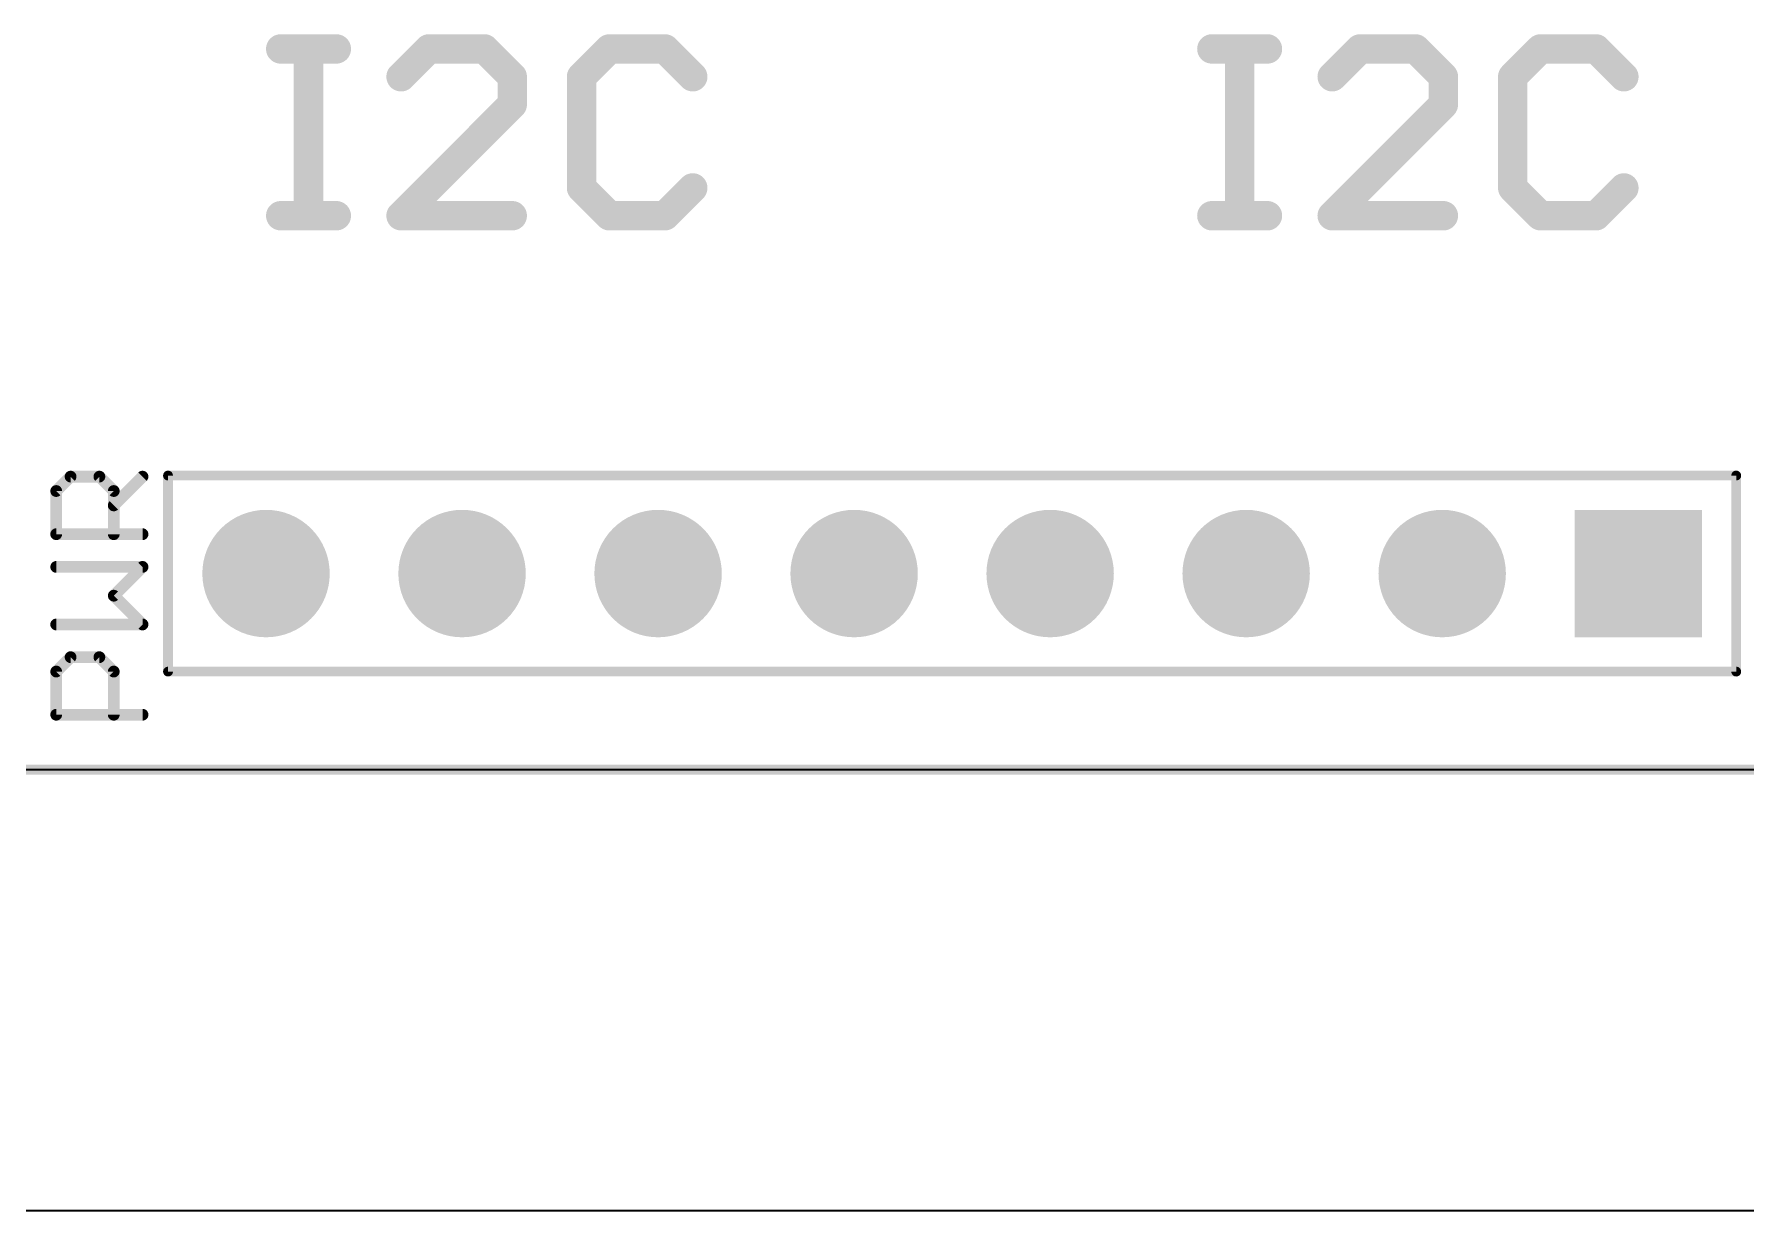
# Model space of a CAD drawing. Extents: x -6 to 140, y -6 to 118.
# Drawn here: x 24.94 to 47.11, y -5.73 to 9.53 of the extents above; entities that cross this region are included whole.
import ezdxf

# ---------------------------------------------------------------- set-up
doc = ezdxf.new("R2010")
doc.units = 0
for name, color, linetype in [('17', 94, 'CONTINUOUS'), ('20', 214, 'CONTINUOUS'), ('21', 251, 'CONTINUOUS'), ('25', 251, 'CONTINUOUS'), ('50', 251, 'CONTINUOUS')]:
    doc.layers.add(name, color=color, linetype=linetype)

# ---------------------------------------------------------------- blocks, each defined once
blk = doc.blocks.new('SQUAREP')
blk.add_solid([(-0.5, -0.5), (0.5, -0.5), (-0.5, 0.5), (0.5, 0.5)])
blk = doc.blocks.new('ROUNDP')
at = {"const_width": 0.5}
blk.add_lwpolyline([(0, -0.25, 1), (0, 0.25, 1), (0, -0.25)], format="xyb", dxfattribs=at)

msp = doc.modelspace()

# ---------------------------------------------------------------- linework, layer by layer
at = {"layer": '20', "const_width": 0.0254}
msp.add_lwpolyline([(1.27, 0), (64.77, 0)], dxfattribs=at)
at = {"layer": '21'}
for points, const_width in [([(28.1305, 9.3363), (28.8508, 9.3363)], 0.381), ([(28.4906, 7.1755), (28.4906, 9.3363)], 0.381), ([(30.0498, 9.3363), (29.6897, 8.9762)], 0.381), ([(30.7701, 9.3363), (30.0498, 9.3363)], 0.381), ([(31.1303, 8.9762), (30.7701, 9.3363)], 0.381), ([(32.3886, 9.3363), (32.0285, 8.9762)], 0.381), ([(33.1089, 9.3363), (32.3886, 9.3363)], 0.381), ([(33.4691, 8.9762), (33.1089, 9.3363)], 0.381), ([(40.1955, 9.3363), (40.9158, 9.3363)], 0.381), ([(40.5556, 7.1755), (40.5556, 9.3363)], 0.381), ([(42.1148, 9.3363), (41.7547, 8.9762)], 0.381), ([(42.8351, 9.3363), (42.1148, 9.3363)], 0.381), ([(43.1953, 8.9762), (42.8351, 9.3363)], 0.381), ([(44.4536, 9.3363), (44.0935, 8.9762)], 0.381), ([(45.1739, 9.3363), (44.4536, 9.3363)], 0.381), ([(45.5341, 8.9762), (45.1739, 9.3363)], 0.381), ([(31.1303, 8.6161), (31.1303, 8.9762)], 0.381), ([(32.0285, 8.9762), (32.0285, 7.5356)], 0.381), ([(43.1953, 8.6161), (43.1953, 8.9762)], 0.381), ([(44.0935, 8.9762), (44.0935, 7.5356)], 0.381), ([(29.6897, 7.1755), (31.1303, 8.6161)], 0.381), ([(41.7547, 7.1755), (43.1953, 8.6161)], 0.381), ([(32.0285, 7.5356), (32.3886, 7.1755)], 0.381), ([(33.1089, 7.1755), (33.4691, 7.5356)], 0.381), ([(44.0935, 7.5356), (44.4536, 7.1755)], 0.381), ([(45.1739, 7.1755), (45.5341, 7.5356)], 0.381), ([(28.1305, 7.1755), (28.8508, 7.1755)], 0.381), ([(31.1303, 7.1755), (29.6897, 7.1755)], 0.381), ([(32.3886, 7.1755), (33.1089, 7.1755)], 0.381), ([(40.1955, 7.1755), (40.9158, 7.1755)], 0.381), ([(43.1953, 7.1755), (41.7547, 7.1755)], 0.381), ([(44.4536, 7.1755), (45.1739, 7.1755)], 0.381), ([(26.67, 3.81), (46.99, 3.81)], 0.127), ([(26.67, 1.27), (26.67, 3.81)], 0.127), ([(46.99, 3.81), (46.99, 1.27)], 0.127), ([(46.99, 1.27), (26.67, 1.27)], 0.127), ([(66.04, 0), (0, 0)], 0.127)]:
    msp.add_lwpolyline(points, dxfattribs=dict(at, const_width=const_width))
for points, const_width in [([(28.1305, 9.4316, 1), (28.1305, 9.2411)], 0.1905), ([(28.5859, 9.3363, 1), (28.3954, 9.3363)], 0.1905), ([(28.8508, 9.2411, 1), (28.8508, 9.4316)], 0.1905), ([(30.0498, 9.4316, 1), (30.0498, 9.2411)], 0.1905), ([(30.1172, 9.269, 1), (29.9825, 9.4037)], 0.1905), ([(30.8375, 9.4037, 1), (30.7028, 9.269)], 0.1905), ([(30.7701, 9.2411, 1), (30.7701, 9.4316)], 0.1905), ([(32.3886, 9.4316, 1), (32.3886, 9.2411)], 0.1905), ([(32.456, 9.269, 1), (32.3213, 9.4037)], 0.1905), ([(33.1763, 9.4037, 1), (33.0416, 9.269)], 0.1905), ([(33.1089, 9.2411, 1), (33.1089, 9.4316)], 0.1905), ([(40.1955, 9.4316, 1), (40.1955, 9.2411)], 0.1905), ([(40.6509, 9.3363, 1), (40.4604, 9.3363)], 0.1905), ([(40.9158, 9.2411, 1), (40.9158, 9.4316)], 0.1905), ([(42.1148, 9.4316, 1), (42.1148, 9.2411)], 0.1905), ([(42.1822, 9.269, 1), (42.0475, 9.4037)], 0.1905), ([(42.9025, 9.4037, 1), (42.7678, 9.269)], 0.1905), ([(42.8351, 9.2411, 1), (42.8351, 9.4316)], 0.1905), ([(44.4536, 9.4316, 1), (44.4536, 9.2411)], 0.1905), ([(44.521, 9.269, 1), (44.3863, 9.4037)], 0.1905), ([(45.2413, 9.4037, 1), (45.1066, 9.269)], 0.1905), ([(45.1739, 9.2411, 1), (45.1739, 9.4316)], 0.1905), ([(29.6223, 9.0436, 1), (29.757, 8.9089)], 0.1905), ([(31.2255, 8.9762, 1), (31.035, 8.9762)], 0.1905), ([(31.0629, 8.9089, 1), (31.1976, 9.0436)], 0.1905), ([(32.1237, 8.9762, 1), (31.9332, 8.9762)], 0.1905), ([(31.9611, 9.0436, 1), (32.0958, 8.9089)], 0.1905), ([(33.4017, 8.9089, 1), (33.5364, 9.0436)], 0.1905), ([(41.6873, 9.0436, 1), (41.822, 8.9089)], 0.1905), ([(43.2905, 8.9762, 1), (43.1, 8.9762)], 0.1905), ([(43.1279, 8.9089, 1), (43.2626, 9.0436)], 0.1905), ([(44.1887, 8.9762, 1), (43.9982, 8.9762)], 0.1905), ([(44.0261, 9.0436, 1), (44.1608, 8.9089)], 0.1905), ([(45.4667, 8.9089, 1), (45.6014, 9.0436)], 0.1905), ([(31.035, 8.6161, 1), (31.2255, 8.6161)], 0.1905), ([(31.1976, 8.5487, 1), (31.0629, 8.6834)], 0.1905), ([(43.1, 8.6161, 1), (43.2905, 8.6161)], 0.1905), ([(43.2626, 8.5487, 1), (43.1279, 8.6834)], 0.1905), ([(31.9332, 7.5356, 1), (32.1237, 7.5356)], 0.1905), ([(32.0958, 7.603, 1), (31.9611, 7.4683)], 0.1905), ([(33.5364, 7.4683, 1), (33.4017, 7.603)], 0.1905), ([(43.9982, 7.5356, 1), (44.1887, 7.5356)], 0.1905), ([(44.1608, 7.603, 1), (44.0261, 7.4683)], 0.1905), ([(45.6014, 7.4683, 1), (45.4667, 7.603)], 0.1905), ([(28.1305, 7.2708, 1), (28.1305, 7.0803)], 0.1905), ([(28.8508, 7.0803, 1), (28.8508, 7.2708)], 0.1905), ([(29.6223, 7.2429, 1), (29.757, 7.1081)], 0.1905), ([(29.6897, 7.2708, 1), (29.6897, 7.0803)], 0.1905), ([(31.1303, 7.0803, 1), (31.1303, 7.2708)], 0.1905), ([(32.3886, 7.2708, 1), (32.3886, 7.0803)], 0.1905), ([(32.3213, 7.1081, 1), (32.456, 7.2429)], 0.1905), ([(33.0416, 7.2429, 1), (33.1763, 7.1081)], 0.1905), ([(33.1089, 7.0803, 1), (33.1089, 7.2708)], 0.1905), ([(40.1955, 7.2708, 1), (40.1955, 7.0803)], 0.1905), ([(40.9158, 7.0803, 1), (40.9158, 7.2708)], 0.1905), ([(41.6873, 7.2429, 1), (41.822, 7.1081)], 0.1905), ([(41.7547, 7.2708, 1), (41.7547, 7.0803)], 0.1905), ([(43.1953, 7.0803, 1), (43.1953, 7.2708)], 0.1905), ([(44.4536, 7.2708, 1), (44.4536, 7.0803)], 0.1905), ([(44.3863, 7.1081, 1), (44.521, 7.2429)], 0.1905), ([(45.1066, 7.2429, 1), (45.2413, 7.1081)], 0.1905), ([(45.1739, 7.0803, 1), (45.1739, 7.2708)], 0.1905), ([(28.3954, 7.1755, 1), (28.5859, 7.1755)], 0.1905), ([(40.4604, 7.1755, 1), (40.6509, 7.1755)], 0.1905), ([(26.67, 3.8418, 1), (26.67, 3.7782)], 0.0635), ([(26.7018, 3.81, 1), (26.6383, 3.81)], 0.0635), ([(47.0218, 3.81, 1), (46.9582, 3.81)], 0.0635), ([(46.99, 3.7782, 1), (46.99, 3.8418)], 0.0635), ([(26.67, 1.3017, 1), (26.67, 1.2383)], 0.0635), ([(46.99, 1.2383, 1), (46.99, 1.3017)], 0.0635), ([(26.6383, 1.27, 1), (26.7018, 1.27)], 0.0635), ([(46.9582, 1.27, 1), (47.0218, 1.27)], 0.0635)]:
    msp.add_lwpolyline(points, format="xyb", dxfattribs=dict(at, const_width=const_width))
at = {"layer": '25', "const_width": 0.1524}
for points in [[(25.2212, 3.6093), (25.4077, 3.7957)], [(25.4077, 3.7957), (25.7805, 3.7957)], [(25.7805, 3.7957), (25.967, 3.6093)], [(25.967, 3.4228), (26.3398, 3.7957)], [(25.2212, 3.05), (25.2212, 3.6093)], [(25.967, 3.6093), (25.967, 3.05)], [(26.3398, 3.05), (25.2212, 3.05)], [(26.3398, 2.6263), (25.2212, 2.6263)], [(25.967, 2.2534), (26.3398, 2.6263)], [(26.3398, 1.8806), (25.967, 2.2534)], [(25.2212, 1.8806), (26.3398, 1.8806)], [(25.2212, 1.2705), (25.4077, 1.4569)], [(25.2212, 0.7112), (25.2212, 1.2705)], [(25.4077, 1.4569), (25.7805, 1.4569)], [(25.7805, 1.4569), (25.967, 1.2705)], [(25.967, 1.2705), (25.967, 0.7112)], [(26.3398, 0.7112), (25.2212, 0.7112)]]:
    msp.add_lwpolyline(points, dxfattribs=at)
at = {"layer": '25', "const_width": 0.0762}
for points in [[(25.4077, 3.8338, 1), (25.4077, 3.7576)], [(25.4346, 3.7688, 1), (25.3807, 3.8226)], [(25.8075, 3.8226, 1), (25.7536, 3.7688)], [(25.7805, 3.7576, 1), (25.7805, 3.8338)], [(26.3667, 3.7688, 1), (26.3129, 3.8226)], [(25.2593, 3.6093, 1), (25.1831, 3.6093)], [(25.1943, 3.6362, 1), (25.2482, 3.5823)], [(26.0051, 3.6093, 1), (25.9289, 3.6093)], [(25.94, 3.5823, 1), (25.9939, 3.6362)], [(25.94, 3.4498, 1), (25.9939, 3.3959)], [(25.2212, 3.0881, 1), (25.2212, 3.0119)], [(26.3398, 3.0119, 1), (26.3398, 3.0881)], [(25.1831, 3.05, 1), (25.2593, 3.05)], [(25.9289, 3.05, 1), (26.0051, 3.05)], [(25.2212, 2.6644, 1), (25.2212, 2.5882)], [(26.3667, 2.5994, 1), (26.3129, 2.6532)], [(26.3398, 2.5882, 1), (26.3398, 2.6644)], [(25.9939, 2.2804, 1), (25.94, 2.2265)], [(25.94, 2.2804, 1), (25.9939, 2.2265)], [(25.2212, 1.9187, 1), (25.2212, 1.8425)], [(26.3129, 1.8537, 1), (26.3667, 1.9075)], [(26.3398, 1.8425, 1), (26.3398, 1.9187)], [(25.2593, 1.2705, 1), (25.1831, 1.2705)], [(25.1943, 1.2974, 1), (25.2482, 1.2435)], [(25.4077, 1.495, 1), (25.4077, 1.4188)], [(25.4346, 1.43, 1), (25.3807, 1.4838)], [(25.8075, 1.4838, 1), (25.7536, 1.43)], [(25.7805, 1.4188, 1), (25.7805, 1.495)], [(26.0051, 1.2705, 1), (25.9289, 1.2705)], [(25.94, 1.2435, 1), (25.9939, 1.2974)], [(25.2212, 0.7493, 1), (25.2212, 0.6731)], [(25.1831, 0.7112, 1), (25.2593, 0.7112)], [(25.9289, 0.7112, 1), (26.0051, 0.7112)], [(26.3398, 0.6731, 1), (26.3398, 0.7493)]]:
    msp.add_lwpolyline(points, format="xyb", dxfattribs=at)
at = {"layer": '50', "const_width": 0.0254}
msp.add_lwpolyline([(139.7, -5.715), (0, -5.715)], dxfattribs=at)

# ---------------------------------------------------------------- block references
at = {"layer": '17', "xscale": 1.651, "yscale": 1.651}
for name, p in [('ROUNDP', (27.94, 2.54)), ('ROUNDP', (27.94, 2.54)), ('ROUNDP', (30.48, 2.54)), ('ROUNDP', (30.48, 2.54)), ('ROUNDP', (33.02, 2.54)), ('ROUNDP', (33.02, 2.54)), ('ROUNDP', (35.56, 2.54)), ('ROUNDP', (35.56, 2.54)), ('ROUNDP', (38.1, 2.54)), ('ROUNDP', (38.1, 2.54)), ('ROUNDP', (40.64, 2.54)), ('ROUNDP', (40.64, 2.54)), ('ROUNDP', (43.18, 2.54)), ('ROUNDP', (43.18, 2.54)), ('SQUAREP', (45.72, 2.54)), ('SQUAREP', (45.72, 2.54))]:
    msp.add_blockref(name, p, dxfattribs=at)

doc.saveas('drawing.dxf')
